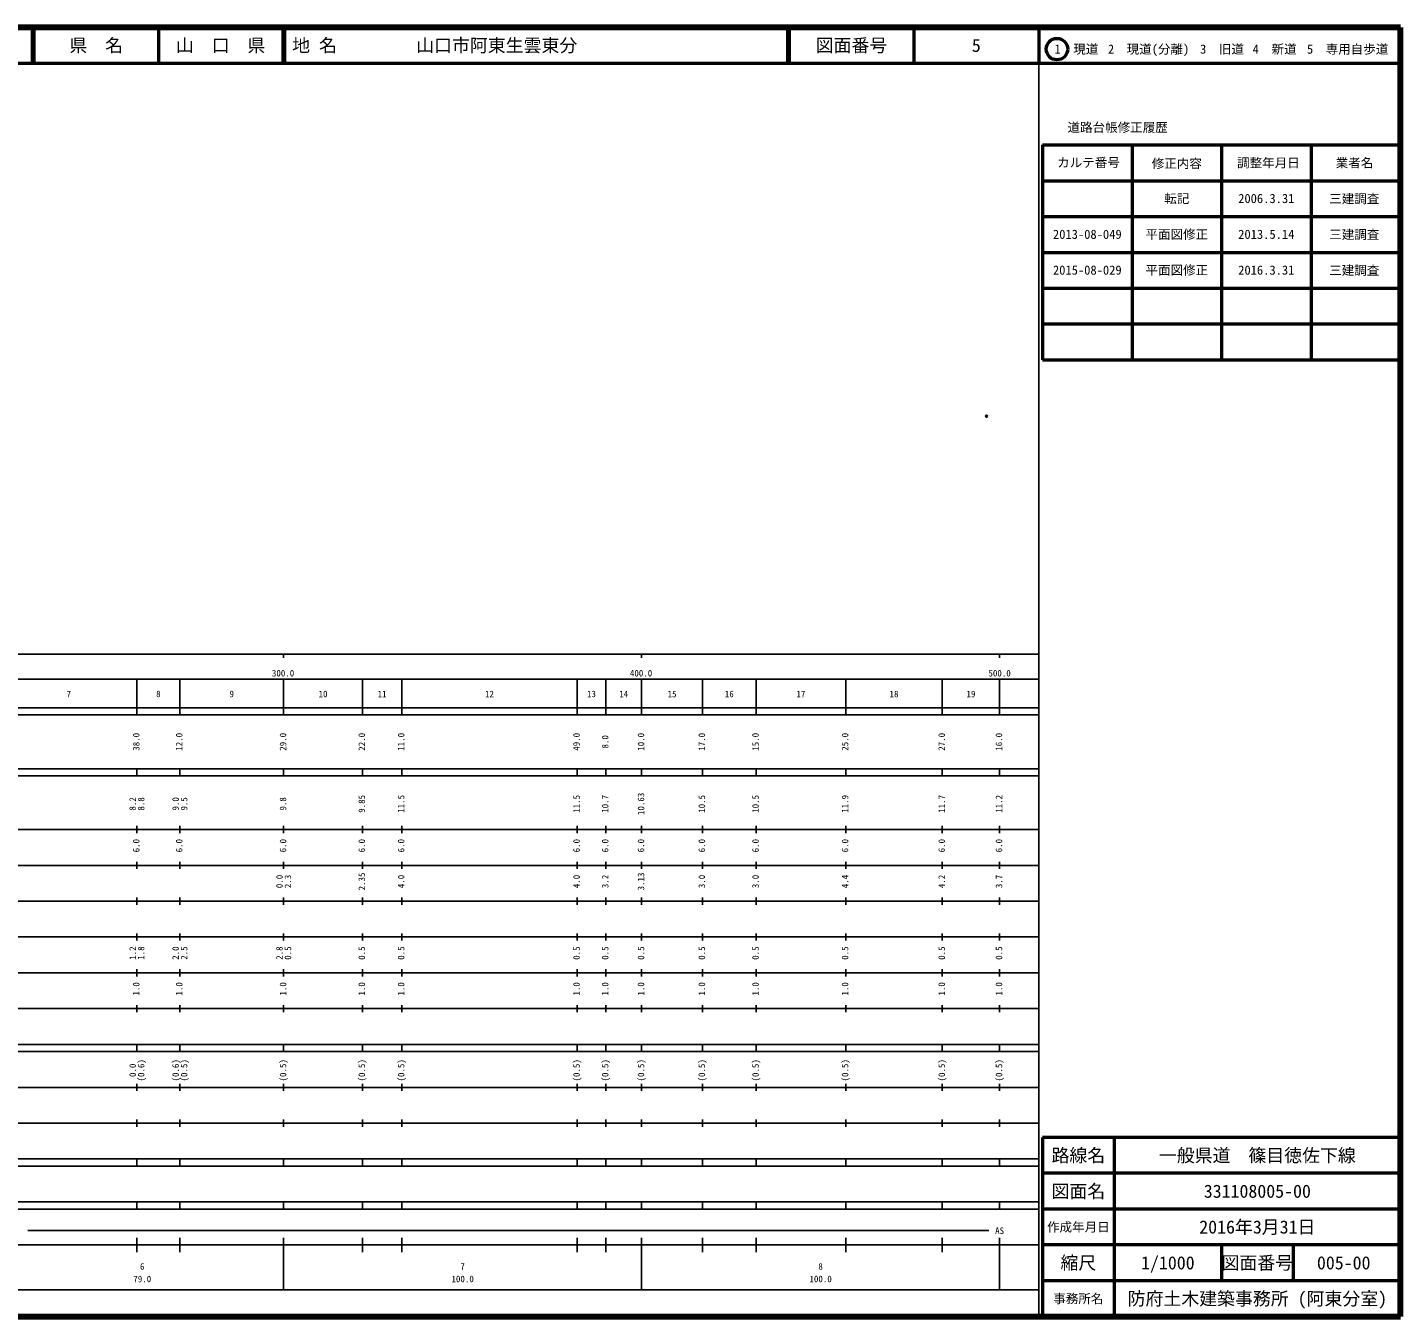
# Model space of a CAD drawing. Units: millimetres on the paper. Extents: x 40 to 680, y 20 to 380.
# Drawn here: x 296.4 to 680, y 20 to 380 of the extents above; entities that cross this region are included whole.
import ezdxf
from ezdxf.enums import TextEntityAlignment as Align

# ---------------------------------------------------------------- set-up
doc = ezdxf.new("R2010")
doc.units = ezdxf.units.MM
doc.header["$PDMODE"] = 32
doc.header["$PDSIZE"] = 0.5
doc.layers.add('M-OTRS', color=6, linetype='Continuous')
doc.layers.add('M-TTL-TXT', color=7, linetype='Continuous')
for name, color, linetype, lineweight in [('M-TTL', 2, 'Continuous', 140), ('M-TTL-BAND', 7, 'Continuous', 25), ('M-TTL-FRAM', 2, 'Continuous', 50), ('M-TTL-LINE', 7, 'Continuous', 50)]:
    doc.layers.add(name, color=color, linetype=linetype, lineweight=lineweight)
doc.styles.add('ＭＳ ゴシック', font='')
doc.styles.get('ＭＳ ゴシック').set_extended_font_data('MS Gothic')

msp = doc.modelspace()

# ---------------------------------------------------------------- linework, layer by layer
at = {"layer": 'M-OTRS'}
msp.add_point((564.356, 271.452), dxfattribs=at)
at = {"layer": 'M-TTL'}
for p, q in [((680, 380), (40, 380)), ((680, 20), (680, 380)), ((40, 20), (680, 20))]:
    msp.add_line(p, q, dxfattribs=at)
at = {"layer": 'M-TTL-BAND'}
for p, q in [((579, 20), (579, 370)), ((40, 205), (579, 205)), ((368, 205), (368, 204)), ((468, 205), (468, 204)), ((568, 205), (568, 204)), ((68, 198), (579, 198)), ((327, 188), (327, 198)), ((339, 188), (339, 198)), ((368, 188), (368, 198)), ((390, 188), (390, 198)), ((401, 188), (401, 198)), ((450, 188), (450, 198)), ((458, 188), (458, 198)), ((468, 188), (468, 198)), ((485, 188), (485, 198)), ((500, 188), (500, 198)), ((525, 188), (525, 198)), ((552, 188), (552, 198)), ((568, 188), (568, 198)), ((40, 190), (579, 190)), ((40, 188), (579, 188)), ((40, 173), (579, 173)), ((327, 171), (327, 173)), ((339, 171), (339, 173)), ((368, 171), (368, 173)), ((390, 171), (390, 173)), ((401, 171), (401, 173)), ((450, 171), (450, 173)), ((458, 171), (458, 173)), ((468, 171), (468, 173)), ((485, 171), (485, 173)), ((500, 171), (500, 173)), ((525, 171), (525, 173)), ((552, 171), (552, 173)), ((568, 171), (568, 173)), ((40, 171), (579, 171)), ((40, 156), (579, 156)), ((327, 155), (327, 157)), ((339, 155), (339, 157)), ((368, 155), (368, 157)), ((390, 155), (390, 157)), ((401, 155), (401, 157)), ((450, 155), (450, 157)), ((458, 155), (458, 157)), ((468, 155), (468, 157)), ((485, 155), (485, 157)), ((500, 155), (500, 157)), ((525, 155), (525, 157)), ((552, 155), (552, 157)), ((568, 155), (568, 157)), ((46, 146), (579, 146)), ((327, 145), (327, 147)), ((339, 145), (339, 147)), ((368, 145), (368, 147)), ((390, 145), (390, 147)), ((401, 145), (401, 147)), ((450, 145), (450, 147)), ((458, 145), (458, 147)), ((468, 145), (468, 147)), ((485, 145), (485, 147)), ((500, 145), (500, 147)), ((525, 145), (525, 147)), ((552, 145), (552, 147)), ((568, 145), (568, 147)), ((52, 136), (579, 136)), ((327, 135), (327, 137)), ((339, 135), (339, 137)), ((368, 135), (368, 137)), ((390, 135), (390, 137)), ((401, 135), (401, 137)), ((450, 135), (450, 137)), ((458, 135), (458, 137)), ((468, 135), (468, 137)), ((485, 135), (485, 137)), ((500, 135), (500, 137)), ((525, 135), (525, 137)), ((552, 135), (552, 137)), ((568, 135), (568, 137)), ((327, 125), (327, 127)), ((339, 125), (339, 127)), ((368, 125), (368, 127)), ((390, 125), (390, 127)), ((401, 125), (401, 127)), ((450, 125), (450, 127)), ((458, 125), (458, 127)), ((468, 125), (468, 127)), ((485, 125), (485, 127)), ((500, 125), (500, 127)), ((525, 125), (525, 127)), ((552, 125), (552, 127)), ((568, 125), (568, 127)), ((46, 126), (579, 126)), ((52, 116), (579, 116)), ((327, 115), (327, 117)), ((339, 115), (339, 117)), ((368, 115), (368, 117)), ((390, 115), (390, 117)), ((401, 115), (401, 117)), ((450, 115), (450, 117)), ((458, 115), (458, 117)), ((468, 115), (468, 117)), ((485, 115), (485, 117)), ((500, 115), (500, 117)), ((525, 115), (525, 117)), ((552, 115), (552, 117)), ((568, 115), (568, 117)), ((46, 106), (579, 106)), ((327, 105), (327, 107)), ((339, 105), (339, 107)), ((368, 105), (368, 107)), ((390, 105), (390, 107)), ((401, 105), (401, 107)), ((450, 105), (450, 107)), ((458, 105), (458, 107)), ((468, 105), (468, 107)), ((485, 105), (485, 107)), ((500, 105), (500, 107)), ((525, 105), (525, 107)), ((552, 105), (552, 107)), ((568, 105), (568, 107)), ((40, 96), (579, 96)), ((327, 94), (327, 96)), ((339, 94), (339, 96)), ((368, 94), (368, 96)), ((390, 94), (390, 96)), ((401, 94), (401, 96)), ((450, 94), (450, 96)), ((458, 94), (458, 96)), ((468, 94), (468, 96)), ((485, 94), (485, 96)), ((500, 94), (500, 96)), ((525, 94), (525, 96)), ((552, 94), (552, 96)), ((568, 94), (568, 96)), ((40, 94), (579, 94)), ((327, 83), (327, 85)), ((339, 83), (339, 85)), ((368, 83), (368, 85)), ((390, 83), (390, 85)), ((401, 83), (401, 85)), ((450, 83), (450, 85)), ((458, 83), (458, 85)), ((468, 83), (468, 85)), ((485, 83), (485, 85)), ((500, 83), (500, 85)), ((525, 83), (525, 85)), ((552, 83), (552, 85)), ((568, 83), (568, 85)), ((49, 84), (579, 84)), ((40, 74), (579, 74)), ((327, 73), (327, 75)), ((339, 73), (339, 75)), ((368, 73), (368, 75)), ((390, 73), (390, 75)), ((401, 73), (401, 75)), ((450, 73), (450, 75)), ((458, 73), (458, 75)), ((468, 73), (468, 75)), ((485, 73), (485, 75)), ((500, 73), (500, 75)), ((525, 73), (525, 75)), ((552, 73), (552, 75)), ((568, 73), (568, 75)), ((40, 64), (579, 64)), ((40, 62), (579, 62)), ((327, 62), (327, 64)), ((339, 62), (339, 64)), ((368, 62), (368, 64)), ((390, 62), (390, 64)), ((401, 62), (401, 64)), ((450, 62), (450, 64)), ((458, 62), (458, 64)), ((468, 62), (468, 64)), ((485, 62), (485, 64)), ((500, 62), (500, 64)), ((525, 62), (525, 64)), ((552, 62), (552, 64)), ((568, 62), (568, 64)), ((40, 52), (579, 52)), ((40, 50), (579, 50)), ((327, 50), (327, 52)), ((339, 50), (339, 52)), ((368, 50), (368, 52)), ((390, 50), (390, 52)), ((401, 50), (401, 52)), ((450, 50), (450, 52)), ((458, 50), (458, 52)), ((468, 50), (468, 52)), ((485, 50), (485, 52)), ((500, 50), (500, 52)), ((525, 50), (525, 52)), ((552, 50), (552, 52)), ((568, 50), (568, 52)), ((296.5, 44), (565, 44)), ((40, 40), (579, 40)), ((327, 38), (327, 42)), ((339, 38), (339, 42)), ((368, 27.5), (368, 42)), ((390, 38), (390, 42)), ((401, 38), (401, 42)), ((450, 38), (450, 42)), ((458, 38), (458, 42)), ((468, 27.5), (468, 42)), ((485, 38), (485, 42)), ((500, 38), (500, 42)), ((525, 38), (525, 42)), ((552, 38), (552, 42)), ((568, 27.5), (568, 42)), ((68, 27.5), (579, 27.5))]:
    msp.add_line(p, q, dxfattribs=at)
at = {"layer": 'M-TTL-FRAM'}
for p, q in [((580, 347.197), (580, 287.197)), ((580, 347.197), (680, 347.197)), ((580, 287.197), (680, 287.197)), ((680, 70), (580, 70)), ((580, 70), (580, 20))]:
    msp.add_line(p, q, dxfattribs=at)
at = {"layer": 'M-TTL-LINE'}
for p, q in [((297.75, 380), (297.75, 370)), ((298.25, 380), (298.25, 370)), ((333, 380), (333, 370)), ((367.75, 380), (367.75, 370)), ((368.25, 380), (368.25, 370)), ((508.747, 380), (508.747, 370)), ((509.247, 380), (509.247, 370)), ((543.997, 380), (543.997, 370)), ((579, 380), (579, 370)), ((40, 370), (680, 370)), ((605, 347.197), (605, 287.197)), ((630, 347.197), (630, 287.197)), ((655, 347.197), (655, 287.197)), ((580, 337.197), (680, 337.197)), ((580, 327.197), (680, 327.197)), ((580, 317.197), (680, 317.197)), ((580, 307.197), (680, 307.197)), ((580, 297.197), (680, 297.197)), ((600, 70), (600, 20)), ((680, 60), (580, 60)), ((680, 50), (580, 50)), ((680, 40), (580, 40)), ((630, 40), (630, 30)), ((650, 40), (650, 30)), ((680, 30), (580, 30))]:
    msp.add_line(p, q, dxfattribs=at)
msp.add_circle((584.031, 373.958), 3, dxfattribs=at)

# ---------------------------------------------------------------- texts
at = {"layer": 'M-TTL-BAND', "style": 'ＭＳ ゴシック'}
for s, p in [('300.0', (367.844, 198.195)), ('400.0', (467.844, 198.195)), ('500.0', (568, 198.195)), ('7', (308, 192.405)), ('8', (333, 192.405)), ('9', (353.5, 192.405)), ('10', (379, 192.405)), ('11', (395.5, 192.405)), ('12', (425.5, 192.405)), ('13', (454, 192.405)), ('14', (463, 192.405)), ('15', (476.5, 192.405)), ('16', (492.5, 192.405)), ('17', (512.5, 192.405)), ('18', (538.5, 192.405)), ('19', (560, 192.405)), ('AS', (568, 42.5)), ('6', (328.5, 32.523)), ('7', (418, 32.523)), ('8', (518, 32.523)), ('79.0', (328.5, 29.033)), ('100.0', (418, 29.033)), ('100.0', (518, 29.033))]:
    msp.add_text(s, height=1.833, dxfattribs=at).set_placement(p, align=Align.BOTTOM_CENTER)
for s, p in [('38.0', (328.277, 180.5)), ('12.0', (340.277, 180.5)), ('29.0', (369.277, 180.5)), ('22.0', (391.277, 180.5)), ('11.0', (402.277, 180.5)), ('49.0', (451.277, 180.5)), ('8.0', (459.277, 180.5)), ('10.0', (469.277, 180.5)), ('17.0', (486.277, 180.5)), ('15.0', (501.277, 180.5)), ('25.0', (526.277, 180.5)), ('27.0', (553.277, 180.5)), ('16.0', (569.277, 180.5)), ('9.85', (391.277, 163.174)), ('11.5', (402.277, 163.174)), ('11.5', (451.277, 163.174)), ('10.7', (459.277, 163.174)), ('10.63', (469.277, 163.174)), ('10.5', (486.277, 163.174)), ('10.5', (501.277, 163.174)), ('11.9', (526.277, 163.174)), ('11.7', (553.277, 163.174)), ('11.2', (569.277, 163.174)), ('8.2', (327.277, 163.174)), ('8.8', (329.647, 163.174)), ('9.0', (339.277, 163.174)), ('9.5', (341.647, 163.174)), ('9.8', (369.277, 163.174)), ('6.0', (328.277, 151.5)), ('6.0', (340.277, 151.5)), ('6.0', (369.277, 151.5)), ('6.0', (391.277, 151.5)), ('6.0', (402.277, 151.5)), ('6.0', (451.277, 151.5)), ('6.0', (459.277, 151.5)), ('6.0', (469.277, 151.5)), ('6.0', (486.277, 151.5)), ('6.0', (501.277, 151.5)), ('6.0', (526.277, 151.5)), ('6.0', (553.277, 151.5)), ('6.0', (569.277, 151.5)), ('0.0', (368.277, 141.5)), ('2.3', (370.647, 141.5)), ('2.35', (391.277, 141.5)), ('4.0', (402.277, 141.5)), ('4.0', (451.277, 141.5)), ('3.2', (459.277, 141.5)), ('3.13', (469.277, 141.5)), ('3.0', (486.277, 141.5)), ('3.0', (501.277, 141.5)), ('4.4', (526.277, 141.5)), ('4.2', (553.277, 141.5)), ('3.7', (569.277, 141.5)), ('1.2', (327.277, 121.5)), ('1.8', (329.647, 121.5)), ('2.0', (339.277, 121.5)), ('2.5', (341.647, 121.5)), ('2.8', (368.277, 121.5)), ('0.5', (370.647, 121.5)), ('0.5', (391.277, 121.5)), ('0.5', (402.277, 121.5)), ('0.5', (451.277, 121.5)), ('0.5', (459.277, 121.5)), ('0.5', (469.277, 121.5)), ('0.5', (486.277, 121.5)), ('0.5', (501.277, 121.5)), ('0.5', (526.277, 121.5)), ('0.5', (553.277, 121.5)), ('0.5', (569.277, 121.5)), ('1.0', (328.277, 111.5)), ('1.0', (340.277, 111.5)), ('1.0', (369.277, 111.5)), ('1.0', (391.277, 111.5)), ('1.0', (402.277, 111.5)), ('1.0', (451.277, 111.5)), ('1.0', (459.277, 111.5)), ('1.0', (469.277, 111.5)), ('1.0', (486.277, 111.5)), ('1.0', (501.277, 111.5)), ('1.0', (526.277, 111.5)), ('1.0', (553.277, 111.5)), ('1.0', (569.277, 111.5)), ('0.0', (327.277, 88.764)), ('(0.6)', (329.647, 88.764)), ('(0.6)', (339.277, 88.764)), ('(0.5)', (341.647, 88.764)), ('(0.5)', (369.277, 88.764)), ('(0.5)', (391.277, 88.764)), ('(0.5)', (402.277, 88.764)), ('(0.5)', (451.277, 88.764)), ('(0.5)', (459.277, 88.764)), ('(0.5)', (469.277, 88.764)), ('(0.5)', (486.277, 88.764)), ('(0.5)', (501.277, 88.764)), ('(0.5)', (526.277, 88.764)), ('(0.5)', (553.277, 88.764)), ('(0.5)', (569.277, 88.764))]:
    msp.add_text(s, height=1.833, rotation=90, dxfattribs=at).set_placement(p, align=Align.BOTTOM_CENTER)
at = {"layer": 'M-TTL-TXT', "style": 'ＭＳ ゴシック'}
for s, height, p in [('県\u3000名', 3.666, (315.625, 375)), ('山\u3000口\u3000県', 3.666, (350.375, 375)), ('図面番号', 3.666, (526.622, 375)), ('5', 3.666, (561.497, 375)), ('1\u3000現道', 2.566, (589.448, 373.958)), ('2\u3000現道(分離)', 2.566, (609.619, 373.958)), ('3\u3000旧道', 2.566, (630.121, 373.958)), ('4\u3000新道', 2.566, (644.824, 373.958)), ('5\u3000専用自歩道', 2.566, (665.228, 373.958)), ('道路台帳修正履歴', 2.566, (600.968, 352.113)), ('カルテ番号', 2.566, (592.839, 342.277)), ('修正内容', 2.566, (617.509, 342.023)), ('調整年月日', 2.566, (643.089, 342.197)), ('業者名', 2.566, (667.134, 342.197)), ('転記', 2.566, (617.5, 332.245)), ('三建調査', 2.566, (667.077, 332.189)), ('2006.3.31', 2.566, (642.5, 332.245)), ('2013-08-049', 2.566, (592.5, 322.245)), ('平面図修正', 2.566, (617.5, 322.245)), ('2013.5.14', 2.566, (642.5, 322.245)), ('三建調査', 2.566, (667.077, 322.189)), ('2015-08-029', 2.566, (592.5, 312.245)), ('平面図修正', 2.566, (617.5, 312.245)), ('2016.3.31', 2.566, (642.5, 312.245)), ('三建調査', 2.566, (667.077, 312.189)), ('路線名', 3.666, (590, 65)), ('路線名', 3.666, (590, 65)), ('一般県道\u3000篠目徳佐下線', 3.666, (640, 65)), ('図面名', 3.666, (590, 55)), ('図面名', 3.666, (590, 55)), ('331108005-00', 3.666, (640, 55)), ('作成年月日', 2.566, (590, 45)), ('作成年月日', 2.566, (590, 45)), ('2016年3月31日', 3.666, (640, 45)), ('縮尺', 3.666, (590, 35)), ('縮尺', 3.666, (590, 35)), ('1/1000', 3.666, (615, 35)), ('図面番号', 3.666, (640, 35)), ('図面番号', 3.666, (640, 35)), ('005-00', 3.666, (664.125, 35)), ('防府土木建築事務所 (阿東分室)', 3.666, (640, 25)), ('事務所名', 2.566, (590, 25)), ('事務所名', 2.566, (590, 25))]:
    msp.add_text(s, height=height, dxfattribs=at).set_placement(p, align=Align.MIDDLE_CENTER)
for s, p in [('地 名', (370.38, 375)), ('山口市阿東生雲東分', (405.024, 375))]:
    msp.add_text(s, height=3.666, dxfattribs=at).set_placement(p, align=Align.MIDDLE_LEFT)

doc.saveas('drawing.dxf')
